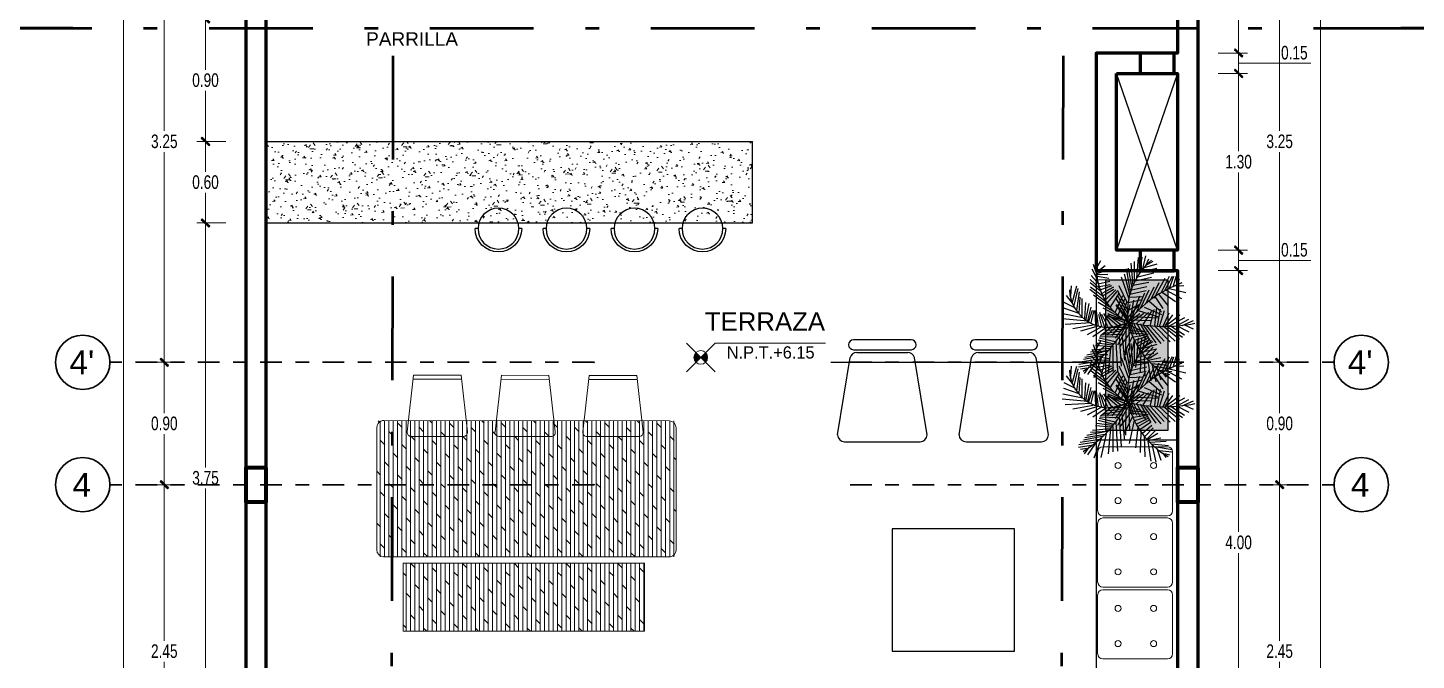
# Model space of a CAD drawing. Header units: millimetres. Extents: x 10610 to 10705, y -16613.7 to -16584.2.
# Drawn here: x 10633.73 to 10643.94, y -16602.76 to -16598.11 of the extents above; entities that cross this region are included whole.
import ezdxf
from ezdxf.enums import TextEntityAlignment as Align

# ---------------------------------------------------------------- set-up
doc = ezdxf.new("R2010")
doc.units = ezdxf.units.MM
for name, pattern in [('DASHDOTX2', [50.8, 25.4, -12.7, 0, -12.7]), ('HIDDEN', [0.375, 0.25, -0.125]), ('Punto & Rayas', [0.335139, 0.15875, -0.088194, 0, -0.088194])]:
    doc.linetypes.add(name, pattern=pattern)
doc.layers.add('0.2', color=2, linetype='Continuous')
doc.layers.add('Nuevo_Estructura - Forjados', color=7, linetype='Continuous')
for name, color, linetype, lineweight in [('0.6', 252, 'Continuous', 50), ('01_GRIS 250', 250, 'Continuous', 9), ('COLUMNAS', 6, 'Continuous', 20), ('MOBI. 01', 54, 'Continuous', 20), ('Muro Alto', 1, 'Continuous', 80), ('p2', 53, 'Continuous', 20), ('PISO BAJO', 252, 'Continuous', 5)]:
    doc.layers.add(name, color=color, linetype=linetype, lineweight=lineweight)
doc.layers.add('Nuevo_Estructura - Forjados_Pluma_Nº__209', color=7, linetype='Continuous', lineweight=30, true_color=0x3e4f7b)
doc.layers.add('Nuevo_Estructura - Forjados_Pluma_Nº__219', color=7, linetype='Continuous', lineweight=13, true_color=0x404b6a)
doc.styles.add('Estilo_Generado_1', font='arial.ttf')
doc.styles.add('mahico', font='GOTHIC.TTF', dxfattribs={"width": 0.75})
doc.styles.add('style1', font='arial.ttf')
doc.styles.add('stylus', font='stylu.ttf')
doc.styles.add('TEXTO PRINCIPAL', font='swissek.ttf', dxfattribs={"height": 0.15})
doc.dimstyles.new('Copia de 50 P', dxfattribs={"dimtxt": 0.1, "dimasz": 0.01, "dimexe": 0.065, "dimexo": 0.0625, "dimgap": 0.025, "dimtad": 1, "dimtih": 1, "dimtoh": 1, "dimzin": 0, "dimdsep": 46, "dimtxsty": 'mahico', "dimblk": 'pa cotas', "dimcen": 0.09, "dimdle": 0.3, "dimclrd": 256, "dimclre": 256, "dimclrt": 256, "dimadec": 0, "dimazin": 0, "dimtfac": 1, "dimtofl": 0, "dimtmove": 0, "dimatfit": 3, "dimfxl": 0.15, "dimfxlon": 1, "dimtolj": 1, "dimtzin": 0, "dimlwd": 5, "dimlwe": 5, "dimarcsym": 0})

# ---------------------------------------------------------------- blocks, each defined once
blk = doc.blocks.new('BANQUETA DE BAR')
for p, q in [((3014.848, 163.71), (3014.848, 163.685)), ((3014.848, 163.335), (3014.848, 163.31))]:
    blk.add_line(p, q)
blk.add_circle((3014.848, 163.51), 0.175)
blk.add_arc((3014.848, 163.51), 0.2, 90, 270)
blk = doc.blocks.new('geregg')
for p, q in [((10539.541, -16461.729), (10539.117, -16461.729)), ((10539.117, -16461.801), (10539.541, -16461.801)), ((10539.141, -16461.822), (10539.516, -16461.822)), ((10539, -16462.427), (10539.092, -16461.858)), ((10539.658, -16462.427), (10539.566, -16461.858)), ((10539.052, -16462.479), (10539.606, -16462.479))]:
    blk.add_line(p, q)
for centre, radius, start, end in [((10539.117, -16461.765), 0.0362, 90, 270), ((10539.141, -16461.874), 0.0517, 90, 162.3507), ((10539.516, -16461.874), 0.0517, 17.6493, 90), ((10539.541, -16461.765), 0.0362, 270, 90), ((10539.052, -16462.427), 0.0517, 180, 270), ((10539.606, -16462.427), 0.0517, 270, 0)]:
    blk.add_arc(centre, radius, start, end)
blk = doc.blocks.new('A$C25241A85')
at = {"layer": 'p2', "lineweight": 9}
h = blk.add_hatch(color=256, dxfattribs=at)
h.paths.add_polyline_path([(0.071, 0.141, 0.198912), (0.056, 0.106, 0.198912), (0.071, 0.071), (0.106, 0.106)])
h.paths.add_polyline_path([(0.106, 0.106), (0.141, 0.071, 0.198912), (0.156, 0.106, 0.198912), (0.141, 0.141)])
at = {"layer": 'p2'}
blk.add_line((0.212, 0), (0, 0.212), dxfattribs=at)
blk.add_lwpolyline([(1.024, 0.212), (0.212, 0.212), (0, 0)], dxfattribs=at)
blk.add_circle((0.106, 0.106), 0.05, dxfattribs=at)
blk = doc.blocks.new('A$C3BDE78F2')
at = {"color": 64, "lineweight": 25}
for p, q in [((1.287, 2.272), (1.257, 2.837)), ((1.327, 2.342), (1.375, 2.903)), ((1.397, 2.453), (1.488, 2.89)), ((1.493, 2.534), (1.61, 2.87)), ((1.61, 2.612), (1.733, 2.862)), ((1.72, 2.678), (1.89, 2.809)), ((0.301, 2.367), (0.275, 2.506)), ((0.366, 2.272), (0.318, 2.547)), ((0.436, 2.158), (0.375, 2.543)), ((0.497, 2.092), (0.432, 2.514)), ((0.558, 2.031), (0.484, 2.44)), ((1.218, 2.117), (1.108, 2.502)), ((1.248, 2.187), (1.161, 2.674)), ((1.427, 2.465), (1.824, 2.465)), ((1.501, 2.534), (1.855, 2.51)), ((1.562, 2.588), (1.968, 2.526)), ((1.672, 2.645), (2.043, 2.555)), ((1.75, 2.682), (2.099, 2.588)), ((1.877, 2.719), (2.099, 2.698)), ((0.515, 2.051), (0.083, 2.211)), ((0.414, 2.178), (0.161, 2.354)), ((0.336, 2.317), (0.183, 2.424)), ((0.606, 1.97), (0.532, 2.408)), ((0.667, 1.925), (0.58, 2.363)), ((0.654, 2.285), (0.681, 1.908)), ((0.729, 1.863), (0.694, 2.24)), ((0.764, 1.835), (0.794, 2.178)), ((0.803, 1.81), (0.842, 2.15)), ((1.191, 1.937), (0.982, 2.232)), ((1.213, 2.027), (1.03, 2.358)), ((1.209, 2.113), (1.549, 2.154)), ((1.235, 2.17), (1.562, 2.182)), ((1.292, 2.272), (1.558, 2.203)), ((1.305, 2.326), (1.567, 2.244)), ((1.335, 2.387), (1.711, 2.313)), ((1.34, 2.342), (1.632, 2.268)), ((1.388, 2.412), (1.733, 2.391)), ((1.641, 1.88), (1.898, 2.218)), ((1.741, 1.942), (2.017, 2.301)), ((1.863, 2.001), (2.071, 2.284)), ((1.982, 2.066), (2.163, 2.293)), ((2.042, 2.083), (2.242, 2.29)), ((2.136, 2.106), (2.33, 2.268)), ((2.222, 2.123), (2.464, 2.25)), ((2.229, 2.139), (2.238, 1.871)), ((2.312, 2.138), (2.271, 1.886)), ((2.334, 2.138), (2.566, 2.218)), ((2.349, 2.142), (2.359, 1.907)), ((2.373, 2.146), (2.45, 1.912)), ((2.416, 2.133), (2.545, 1.962)), ((2.491, 2.154), (2.652, 2.06)), ((0.619, 1.945), (0.104, 2.056)), ((0.737, 1.851), (0.183, 1.9)), ((0.82, 1.777), (0.908, 2.121)), ((0.877, 1.745), (0.956, 2.097)), ((0.973, 1.687), (0.986, 2.08)), ((1.218, 1.798), (1.004, 2.068)), ((1.034, 1.638), (1.021, 2.023)), ((1.222, 1.704), (1.021, 1.929)), ((1.113, 1.577), (1.052, 2.015)), ((1.143, 1.548), (1.126, 1.974)), ((1.283, 1.487), (1.165, 1.896)), ((1.261, 1.495), (1.183, 1.843)), ((1.187, 1.97), (1.519, 2.084)), ((1.187, 1.528), (1.191, 1.9)), ((1.209, 1.904), (1.475, 2.035)), ((1.209, 1.822), (1.497, 1.994)), ((1.213, 2.035), (1.475, 2.105)), ((1.235, 1.704), (1.458, 1.966)), ((1.248, 1.618), (1.458, 1.9)), ((1.287, 1.532), (1.44, 1.896)), ((1.324, 1.495), (1.442, 1.924)), ((1.361, 1.575), (1.491, 1.903)), ((1.417, 1.646), (1.612, 2.005)), ((1.522, 1.763), (1.738, 2.118)), ((1.627, 1.857), (1.945, 1.652)), ((1.722, 1.917), (1.974, 1.701)), ((1.796, 1.958), (2.01, 1.734)), ((1.88, 2.022), (2.03, 1.772)), ((1.937, 2.032), (2.08, 1.776)), ((2.011, 2.073), (2.106, 1.817)), ((2.084, 2.099), (2.13, 1.854)), ((2.148, 2.115), (2.2, 1.863)), ((0.781, 1.794), (0.227, 1.794)), ((0.873, 1.728), (0.24, 1.695)), ((0.991, 1.655), (0.34, 1.614)), ((1.047, 1.601), (0.471, 1.544)), ((1.005, 1.362), (0.601, 1.562)), ((1.087, 1.409), (0.772, 1.641)), ((1.237, 1.445), (0.805, 1.695)), ((1.274, 1.511), (0.956, 1.745)), ((1.239, 1.626), (1.012, 1.818)), ((1.322, 1.462), (1.676, 1.724)), ((1.379, 1.466), (1.693, 1.716)), ((1.387, 1.606), (1.762, 1.486)), ((1.405, 1.47), (1.824, 1.724)), ((1.456, 1.677), (1.817, 1.534)), ((1.488, 1.47), (1.89, 1.691)), ((1.531, 1.741), (1.889, 1.58)), ((1.584, 1.479), (1.995, 1.695)), ((1.72, 1.474), (2.099, 1.655)), ((1.829, 1.446), (2.287, 1.61)), ((1.912, 1.425), (2.353, 1.544)), ((0.768, 1.253), (0.309, 1.302)), ((0.917, 1.33), (0.41, 1.439)), ((1.204, 1.511), (0.593, 1.519)), ((1.292, 1.454), (0.694, 1.434)), ((0.778, 1.246), (0.924, 0.997)), ((0.837, 1.27), (0.965, 1.022)), ((0.91, 1.313), (1.002, 1.04)), ((1.287, 1.282), (0.921, 1.077)), ((0.985, 1.347), (1.032, 1.047)), ((1.296, 1.348), (0.991, 1.196)), ((1.296, 1.393), (1.03, 1.282)), ((1.3, 1.434), (1.043, 1.343)), ((1.07, 1.374), (1.044, 1.024)), ((1.25, 1.446), (1.09, 1.108)), ((1.129, 1.427), (1.092, 1.063)), ((1.274, 1.282), (1.519, 1.016)), ((1.305, 1.38), (1.501, 1.118)), ((1.309, 1.454), (1.497, 1.208)), ((1.337, 1.495), (1.693, 1.415)), ((1.357, 1.417), (1.34, 0.975)), ((1.37, 1.413), (1.789, 1.339)), ((1.397, 1.466), (1.667, 1.237)), ((1.431, 1.356), (1.397, 0.82)), ((1.423, 1.372), (1.881, 1.208)), ((1.558, 1.241), (1.423, 0.795)), ((1.519, 1.282), (1.947, 1.094)), ((1.558, 1.474), (1.702, 1.204)), ((1.737, 1.462), (1.803, 1.147)), ((1.855, 1.429), (1.868, 1.127)), ((1.916, 1.421), (1.995, 1.065)), ((1.981, 1.409), (2.475, 1.499)), ((2.016, 1.384), (2.086, 1.053)), ((2.051, 1.376), (2.488, 1.454)), ((2.104, 1.352), (2.597, 1.397)), ((2.112, 1.348), (2.182, 1.012)), ((2.195, 1.319), (2.632, 1.319)), ((2.208, 1.303), (2.291, 0.947)), ((2.27, 1.274), (2.724, 1.233)), ((2.3, 1.253), (2.383, 0.897)), ((0.39, 0.941), (0, 0.859)), ((0.458, 1.028), (0.022, 0.964)), ((0.558, 1.111), (0.119, 1.096)), ((0.654, 1.185), (0.208, 1.198)), ((0.398, 0.95), (0.366, 0.579)), ((0.436, 0.992), (0.456, 0.632)), ((0.472, 1.022), (0.529, 0.748)), ((0.502, 1.03), (0.635, 0.811)), ((0.503, 1.054), (0.7, 0.857)), ((0.56, 1.095), (0.754, 0.913)), ((0.627, 1.153), (0.812, 0.941)), ((0.712, 1.209), (0.875, 0.97)), ((1.235, 1.065), (0.838, 0.746)), ((1.231, 1.122), (0.855, 0.852)), ((1.266, 1.2), (0.864, 0.963)), ((1.218, 0.975), (0.886, 0.672)), ((1.218, 0.983), (1.584, 0.889)), ((1.257, 1.135), (1.549, 0.942)), ((1.632, 1.114), (1.475, 0.734)), ((1.772, 1.008), (1.532, 0.734)), ((1.61, 1.188), (2.012, 1)), ((1.733, 1.061), (2.082, 0.889)), ((1.811, 0.959), (2.174, 0.783)), ((2.37, 1.213), (2.732, 1.155)), ((2.405, 1.188), (2.484, 0.832)), ((2.475, 1.143), (2.759, 1.077)), ((2.501, 1.102), (2.58, 0.824)), ((2.545, 1.073), (2.689, 1.008)), ((2.553, 1.069), (2.641, 0.914)), ((0.307, 0.832), (0.041, 0.744)), ((0.196, 0.702), (0.103, 0.636)), ((0.187, 0.668), (0.157, 0.557)), ((0.257, 0.776), (0.225, 0.508)), ((0.344, 0.886), (0.279, 0.498)), ((1.218, 0.877), (0.877, 0.545)), ((1.222, 0.791), (0.886, 0.435)), ((1.226, 0.697), (0.934, 0.341)), ((1.209, 0.775), (1.558, 0.664)), ((1.218, 0.697), (1.51, 0.562)), ((1.222, 0.82), (1.593, 0.75)), ((1.222, 0.648), (1.462, 0.48)), ((1.235, 0.877), (1.624, 0.836)), ((1.239, 0.623), (1.462, 0.333)), ((1.864, 0.877), (1.602, 0.705)), ((1.916, 0.799), (1.672, 0.595)), ((1.96, 0.717), (1.759, 0.423)), ((2.003, 0.631), (1.82, 0.292)), ((1.833, 0.889), (2.27, 0.648)), ((1.947, 0.742), (2.309, 0.558)), ((1.999, 0.656), (2.313, 0.492)), ((1.204, 0.603), (0.977, 0.271)), ((1.222, 0.537), (1.03, 0.226)), ((1.231, 0.406), (1.091, 0.132)), ((1.218, 0.574), (1.405, 0.218)), ((1.226, 0.402), (1.37, 0.132)), ((2.043, 0.566), (1.955, 0.198)), ((2.051, 0.558), (2.309, 0.46)), ((2.082, 0.476), (2.318, 0.406)), ((2.104, 0.419), (2.108, 0.243)), ((2.126, 0.39), (2.257, 0.341)), ((1.244, 0.23), (1.161, 0.038)), ((1.235, 0.279), (1.34, 0.03))]:
    blk.add_line(p, q, dxfattribs=at)
blk.add_circle((1.309, 1.464), 0.0787, dxfattribs=at)
for centre, radius, start, end in [((2.045, 1.894), 0.853, 92.1665, 210.2856), ((2.469, 3.808), 2.615, 211.3169, 243.6729), ((2.454, 0.854), 1.298, 82.9277, 151.9425), ((1.706, -0.314), 1.822, 102.5794, 150.2919), ((4.552, 0.67), 3.339, 166.2356, 191.5745), ((1.519, -0.022), 1.501, 40.2097, 98.065), ((-0.294, -0.602), 2.615, 19.8421, 52.1981)]:
    blk.add_arc(centre, radius, start, end, dxfattribs=at)
blk = doc.blocks.new('*X335')
at = {"color": 0}
for p, q in [((-18.3766, 8.7232), (-18.3299, 8.77)), ((-18.3713, 8.7321), (-18.3299, 8.7735)), ((-18.366, 8.7409), (-18.3299, 8.777)), ((-18.3607, 8.7498), (-18.3299, 8.7806)), ((-18.3554, 8.7586), (-18.3299, 8.7841)), ((-18.3501, 8.7674), (-18.3299, 8.7877)), ((-18.3448, 8.7763), (-18.3299, 8.7912)), ((-18.3395, 8.7851), (-18.3299, 8.7947)), ((-18.3342, 8.794), (-18.3299, 8.7983)), ((-18.3892, 8.7), (-18.3299, 8.7594)), ((-18.3879, 8.6978), (-18.3299, 8.7558)), ((-18.3872, 8.7056), (-18.3299, 8.7629)), ((-18.3866, 8.6956), (-18.3299, 8.7523)), ((-18.3853, 8.6934), (-18.3299, 8.7488)), ((-18.3839, 8.6912), (-18.3299, 8.7452)), ((-18.3826, 8.689), (-18.3299, 8.7417)), ((-18.3819, 8.7144), (-18.3299, 8.7664)), ((-18.3813, 8.6868), (-18.3299, 8.7382)), ((-18.3799, 8.6846), (-18.3299, 8.7346)), ((-18.3786, 8.6824), (-18.3299, 8.7311)), ((-18.3773, 8.6801), (-18.3299, 8.7276)), ((-18.376, 8.6779), (-18.3299, 8.724)), ((-18.3746, 8.6757), (-18.3299, 8.7205)), ((-18.3733, 8.6735), (-18.3299, 8.7169)), ((-18.372, 8.6713), (-18.3299, 8.7134)), ((-18.3707, 8.6691), (-18.3299, 8.7099)), ((-18.3693, 8.6669), (-18.3299, 8.7063)), ((-18.368, 8.6647), (-18.3299, 8.7028)), ((-18.3667, 8.6625), (-18.3299, 8.6993)), ((-18.3654, 8.6603), (-18.3299, 8.6957)), ((-18.364, 8.658), (-18.3299, 8.6922)), ((-18.3627, 8.6558), (-18.3299, 8.6887)), ((-18.3614, 8.6536), (-18.3299, 8.6851)), ((-18.3601, 8.6514), (-18.3299, 8.6816)), ((-18.3587, 8.6492), (-18.3299, 8.6781)), ((-18.3574, 8.647), (-18.3299, 8.6745)), ((-18.3561, 8.6448), (-18.3299, 8.671)), ((-18.3548, 8.6426), (-18.3299, 8.6674)), ((-18.3534, 8.6404), (-18.3299, 8.6639)), ((-18.3521, 8.6382), (-18.3299, 8.6604)), ((-18.3508, 8.6359), (-18.3299, 8.6568)), ((-18.3495, 8.6337), (-18.3299, 8.6533)), ((-18.3481, 8.6315), (-18.3299, 8.6498)), ((-18.3468, 8.6293), (-18.3299, 8.6462)), ((-18.3455, 8.6271), (-18.3299, 8.6427)), ((-18.3442, 8.6249), (-18.3299, 8.6392)), ((-18.3428, 8.6227), (-18.3299, 8.6356)), ((-18.3415, 8.6205), (-18.3299, 8.6321)), ((-18.3402, 8.6183), (-18.3299, 8.6286)), ((-18.3388, 8.6161), (-18.3299, 8.625)), ((-18.3375, 8.6139), (-18.3299, 8.6215)), ((-18.3362, 8.6116), (-18.3299, 8.6179)), ((-18.3349, 8.6094), (-18.3299, 8.6144)), ((-18.3335, 8.6072), (-18.3299, 8.6109)), ((-18.3322, 8.605), (-18.3299, 8.6073)), ((-18.3309, 8.6028), (-18.3299, 8.6038))]:
    blk.add_line(p, q, dxfattribs=at)
blk = doc.blocks.new('INDC')
at = {"layer": '0.6', "linetype": 'DASHDOTX2', "ltscale": 0.005}
blk.add_line((-0.0202, -0.0891), (-0.0202, 0.0893), dxfattribs=at)
at = {"layer": '0.6'}
blk.add_lwpolyline([(0, 0.0909), (0, -0.0909), (0.0545, 0)], close=True, dxfattribs=at)
at = {"xscale": -0.9085966123466278, "yscale": 0.9085966123466278, "zscale": 0.9085966123460401}
blk.add_blockref('*X335', (-16.6545, -7.9058), dxfattribs=at)
blk = doc.blocks.new('hjygfvdc')
at = {"layer": '0.6', "linetype": 'DASHDOTX2', "ltscale": 0.03}
for p, q in [((3030.343, 68.844), (3030.397, 92.839)), ((3035.269, 68.844), (3035.323, 92.839)), ((3027.388, 79.553), (3038.198, 79.553))]:
    blk.add_line(p, q, dxfattribs=at)
at = {"layer": '0.2'}
for p, xscale, yscale, zscale, rotation in [((3027.7, 79.624), 3.485268437144938, 3.485268437144938, 3.485268437144938, 90), ((3037.887, 79.624), -3.485268437144932, 3.485268437144932, 3.485268437144932, 270)]:
    blk.add_blockref('INDC', p, dxfattribs=dict(at, xscale=xscale, yscale=yscale, zscale=zscale, rotation=rotation))
blk = doc.blocks.new('REFREFREC')
at = {"layer": 'COLUMNAS', "color": 1, "lineweight": 80, "ltscale": 0.2}
for points in [[(10642.341, -16641.854), (10642.191, -16641.854), (10642.191, -16642.104), (10642.341, -16642.104)], [(10649.191, -16641.854), (10649.041, -16641.854), (10649.041, -16642.104), (10649.191, -16642.104)]]:
    blk.add_lwpolyline(points, close=True, dxfattribs=at)
at = {"layer": 'Muro Alto', "color": 6, "linetype": 'HIDDEN', "lineweight": 60}
for points in [[(10649.016, -16638.954), (10649.016, -16638.804), (10648.766, -16638.804), (10648.766, -16638.954)], [(10649.016, -16640.404), (10649.016, -16640.254), (10648.766, -16640.254), (10648.766, -16640.404)]]:
    blk.add_lwpolyline(points, close=True, dxfattribs=at)
blk = doc.blocks.new('pa cotas')
h = blk.add_hatch(color=256)
h.paths.add_polyline_path([(2.4, 3.1), (-3.1, -2.4), (-2.4, -3.1)])
h.paths.add_polyline_path([(3.1, 2.4), (2.4, 3.1), (-2.4, -3.1)])
blk.add_line((-2.4, -3.1), (2.4, 3.1))
blk.add_lwpolyline([(3.1, 2.4), (2.4, 3.1), (-3.1, -2.4), (-2.4, -3.1)], close=True)
blk = doc.blocks.new('*D659')
at = {"lineweight": 5, "transparency": 16777216}
for p, q in [((10599.703, -16552.193), (10599.488, -16552.193)), ((10599.553, -16552.203), (10599.553, -16562.116)), ((10599.553, -16572.183), (10599.553, -16562.271)), ((10599.553, -16572.193), (10599.488, -16572.193))]:
    blk.add_line(p, q, dxfattribs=at)
at = {"layer": 'Defpoints', "color": 0, "transparency": 16777216}
for p in [(10600.453, -16552.193), (10599.553, -16572.193), (10599.553, -16572.193)]:
    blk.add_point(p, dxfattribs=at)
at = {"lineweight": 5, "transparency": 16777216, "xscale": 0.01, "yscale": 0.01, "zscale": 0.01}
for p, rotation in [((10599.553, -16552.193), 90), ((10599.553, -16572.193), 270)]:
    blk.add_blockref('pa cotas', p, dxfattribs=dict(at, rotation=rotation))
at = {"transparency": 16777216, "insert": (10599.553, -16562.193), "char_height": 0.1, "attachment_point": 5, "style": 'mahico'}
blk.add_mtext('\\A1;20.00', dxfattribs=at)
blk = doc.blocks.new('Marcador de red estándar_2')
at = {"layer": 'Nuevo_Estructura - Forjados_Pluma_Nº__209', "color": 167, "linetype": 'Punto & Rayas', "lineweight": 30, "true_color": 0x3e4f7b}
for p, q in [((-0.942, 0), (-4.5, 0)), ((0.942, 0), (4.5, 0))]:
    blk.add_line(p, q, dxfattribs=at)
at = {"layer": 'Nuevo_Estructura - Forjados_Pluma_Nº__209', "color": 167, "linetype": 'Continuous', "lineweight": 30, "true_color": 0x3e4f7b}
for centre in [(-4.7, 0), (4.7, 0)]:
    blk.add_circle(centre, 0.2, dxfattribs=at)
at = {"layer": 'Nuevo_Estructura - Forjados_Pluma_Nº__209', "color": 167, "linetype": 'Punto & Rayas', "lineweight": 30, "true_color": 0x3e4f7b}
blk.add_point((0.942, 0), dxfattribs=at)
blk.add_point((0.942, 0), dxfattribs=at)
at = {"layer": 'Nuevo_Estructura - Forjados_Pluma_Nº__219', "color": 167, "lineweight": 13, "true_color": 0x404b6a, "style": 'Estilo_Generado_1'}
for tag, p in [('AC_MarkerText_1_0', (-4.7, -0.168)), ('AC_MarkerText_1_1', (4.7, -0.168))]:
    blk.add_attdef(tag, text='', height=0.175, rotation=180, dxfattribs=at).set_placement(p, align=Align.TOP_CENTER)
blk = doc.blocks.new('*D660')
at = {"lineweight": 5, "transparency": 16777216}
for p, q in [((10600.003, -16562.468), (10599.788, -16562.468)), ((10599.853, -16562.478), (10599.853, -16564.016)), ((10599.853, -16565.708), (10599.853, -16564.171)), ((10600.003, -16565.718), (10599.788, -16565.718))]:
    blk.add_line(p, q, dxfattribs=at)
at = {"layer": 'Defpoints', "color": 0, "transparency": 16777216}
for p in [(10600.453, -16562.468), (10599.853, -16565.718), (10600.453, -16565.718)]:
    blk.add_point(p, dxfattribs=at)
at = {"lineweight": 5, "transparency": 16777216, "xscale": 0.01, "yscale": 0.01, "zscale": 0.01}
for p, rotation in [((10599.853, -16562.468), 90), ((10599.853, -16565.718), 270)]:
    blk.add_blockref('pa cotas', p, dxfattribs=dict(at, rotation=rotation))
at = {"transparency": 16777216, "insert": (10599.853, -16564.093), "char_height": 0.1, "attachment_point": 5, "style": 'mahico'}
blk.add_mtext('\\A1;3.25', dxfattribs=at)
blk = doc.blocks.new('*D661')
at = {"lineweight": 5, "transparency": 16777216}
for p, q in [((10600.003, -16565.718), (10599.788, -16565.718)), ((10599.853, -16565.728), (10599.853, -16566.091)), ((10599.853, -16566.608), (10599.853, -16566.246)), ((10600.003, -16566.618), (10599.788, -16566.618))]:
    blk.add_line(p, q, dxfattribs=at)
at = {"layer": 'Defpoints', "color": 0, "transparency": 16777216}
for p in [(10600.453, -16565.718), (10599.853, -16566.618), (10600.453, -16566.618)]:
    blk.add_point(p, dxfattribs=at)
at = {"lineweight": 5, "transparency": 16777216, "xscale": 0.01, "yscale": 0.01, "zscale": 0.01}
for p, rotation in [((10599.853, -16565.718), 90), ((10599.853, -16566.618), 270)]:
    blk.add_blockref('pa cotas', p, dxfattribs=dict(at, rotation=rotation))
at = {"transparency": 16777216, "insert": (10599.853, -16566.168), "char_height": 0.1, "attachment_point": 5, "style": 'mahico'}
blk.add_mtext('\\A1;0.90', dxfattribs=at)
blk = doc.blocks.new('*D662')
at = {"lineweight": 5, "transparency": 16777216}
for p, q in [((10600.003, -16566.618), (10599.788, -16566.618)), ((10599.853, -16566.628), (10599.853, -16567.766)), ((10599.853, -16569.058), (10599.853, -16567.921)), ((10600.003, -16569.068), (10599.788, -16569.068))]:
    blk.add_line(p, q, dxfattribs=at)
at = {"layer": 'Defpoints', "color": 0, "transparency": 16777216}
for p in [(10600.453, -16566.618), (10599.853, -16569.068), (10600.453, -16569.068)]:
    blk.add_point(p, dxfattribs=at)
at = {"lineweight": 5, "transparency": 16777216, "xscale": 0.01, "yscale": 0.01, "zscale": 0.01}
for p, rotation in [((10599.853, -16566.618), 90), ((10599.853, -16569.068), 270)]:
    blk.add_blockref('pa cotas', p, dxfattribs=dict(at, rotation=rotation))
at = {"transparency": 16777216, "insert": (10599.853, -16567.843), "char_height": 0.1, "attachment_point": 5, "style": 'mahico'}
blk.add_mtext('\\A1;2.45', dxfattribs=at)
blk = doc.blocks.new('*D665')
at = {"lineweight": 5, "transparency": 16777216}
for p, q in [((10608.203, -16552.193), (10608.418, -16552.193)), ((10608.353, -16552.203), (10608.353, -16562.116)), ((10608.353, -16572.183), (10608.353, -16562.271)), ((10608.353, -16572.193), (10608.418, -16572.193))]:
    blk.add_line(p, q, dxfattribs=at)
at = {"layer": 'Defpoints', "color": 0, "transparency": 16777216}
for p in [(10607.453, -16552.193), (10608.353, -16572.193), (10608.353, -16572.193)]:
    blk.add_point(p, dxfattribs=at)
at = {"lineweight": 5, "transparency": 16777216, "xscale": 0.01, "yscale": 0.01, "zscale": 0.01}
for p, rotation in [((10608.353, -16552.193), 90), ((10608.353, -16572.193), 270)]:
    blk.add_blockref('pa cotas', p, dxfattribs=dict(at, rotation=rotation))
at = {"transparency": 16777216, "insert": (10608.353, -16562.193), "char_height": 0.1, "attachment_point": 5, "style": 'mahico'}
blk.add_mtext('\\A1;20.00', dxfattribs=at)
blk = doc.blocks.new('*D671')
at = {"lineweight": 5, "transparency": 16777216}
for p, q in [((10607.903, -16562.468), (10608.118, -16562.468)), ((10608.053, -16562.478), (10608.053, -16564.016)), ((10608.053, -16565.708), (10608.053, -16564.171)), ((10607.903, -16565.718), (10608.118, -16565.718))]:
    blk.add_line(p, q, dxfattribs=at)
at = {"layer": 'Defpoints', "color": 0, "transparency": 16777216}
for p in [(10607.453, -16562.468), (10607.453, -16565.718), (10608.053, -16565.718)]:
    blk.add_point(p, dxfattribs=at)
at = {"lineweight": 5, "transparency": 16777216, "xscale": 0.01, "yscale": 0.01, "zscale": 0.01}
for p, rotation in [((10608.053, -16562.468), 90), ((10608.053, -16565.718), 270)]:
    blk.add_blockref('pa cotas', p, dxfattribs=dict(at, rotation=rotation))
at = {"transparency": 16777216, "insert": (10608.053, -16564.093), "char_height": 0.1, "attachment_point": 5, "style": 'mahico'}
blk.add_mtext('\\A1;3.25', dxfattribs=at)
blk = doc.blocks.new('*D672')
at = {"lineweight": 5, "transparency": 16777216}
for p, q in [((10607.903, -16565.718), (10608.118, -16565.718)), ((10608.053, -16565.728), (10608.053, -16566.091)), ((10608.053, -16566.608), (10608.053, -16566.246)), ((10607.903, -16566.618), (10608.118, -16566.618))]:
    blk.add_line(p, q, dxfattribs=at)
at = {"layer": 'Defpoints', "color": 0, "transparency": 16777216}
for p in [(10607.453, -16565.718), (10607.453, -16566.618), (10608.053, -16566.618)]:
    blk.add_point(p, dxfattribs=at)
at = {"lineweight": 5, "transparency": 16777216, "xscale": 0.01, "yscale": 0.01, "zscale": 0.01}
for p, rotation in [((10608.053, -16565.718), 90), ((10608.053, -16566.618), 270)]:
    blk.add_blockref('pa cotas', p, dxfattribs=dict(at, rotation=rotation))
at = {"transparency": 16777216, "insert": (10608.053, -16566.168), "char_height": 0.1, "attachment_point": 5, "style": 'mahico'}
blk.add_mtext('\\A1;0.90', dxfattribs=at)
blk = doc.blocks.new('*D673')
at = {"lineweight": 5, "transparency": 16777216}
for p, q in [((10607.903, -16566.618), (10608.118, -16566.618)), ((10608.053, -16566.628), (10608.053, -16567.766)), ((10608.053, -16569.058), (10608.053, -16567.921)), ((10607.903, -16569.068), (10608.118, -16569.068))]:
    blk.add_line(p, q, dxfattribs=at)
at = {"layer": 'Defpoints', "color": 0, "transparency": 16777216}
for p in [(10607.453, -16566.618), (10607.453, -16569.068), (10608.053, -16569.068)]:
    blk.add_point(p, dxfattribs=at)
at = {"lineweight": 5, "transparency": 16777216, "xscale": 0.01, "yscale": 0.01, "zscale": 0.01}
for p, rotation in [((10608.053, -16566.618), 90), ((10608.053, -16569.068), 270)]:
    blk.add_blockref('pa cotas', p, dxfattribs=dict(at, rotation=rotation))
at = {"transparency": 16777216, "insert": (10608.053, -16567.843), "char_height": 0.1, "attachment_point": 5, "style": 'mahico'}
blk.add_mtext('\\A1;2.45', dxfattribs=at)
blk = doc.blocks.new('*D801')
at = {"lineweight": 5, "transparency": 16777216}
for p, q in [((10642.479, -16597.443), (10642.694, -16597.443)), ((10642.629, -16597.453), (10642.629, -16597.791)), ((10642.629, -16598.283), (10642.629, -16597.946)), ((10642.479, -16598.293), (10642.694, -16598.293))]:
    blk.add_line(p, q, dxfattribs=at)
at = {"layer": 'Defpoints', "color": 0, "transparency": 16777216}
for p in [(10639.231, -16597.443), (10642.181, -16598.293), (10642.629, -16598.293)]:
    blk.add_point(p, dxfattribs=at)
at = {"lineweight": 5, "transparency": 16777216, "xscale": 0.01, "yscale": 0.01, "zscale": 0.01}
for p, rotation in [((10642.629, -16597.443), 90), ((10642.629, -16598.293), 270)]:
    blk.add_blockref('pa cotas', p, dxfattribs=dict(at, rotation=rotation))
at = {"transparency": 16777216, "insert": (10642.629, -16597.868), "char_height": 0.1, "attachment_point": 5, "style": 'mahico'}
blk.add_mtext('\\A1;0.85', dxfattribs=at)
blk = doc.blocks.new('*D802')
at = {"lineweight": 5, "transparency": 16777216}
for p, q in [((10642.479, -16598.293), (10642.694, -16598.293)), ((10642.629, -16598.303), (10642.629, -16598.433)), ((10642.629, -16598.368), (10642.916, -16598.368)), ((10642.916, -16598.368), (10643.161, -16598.368)), ((10642.479, -16598.443), (10642.694, -16598.443))]:
    blk.add_line(p, q, dxfattribs=at)
at = {"layer": 'Defpoints', "color": 0, "transparency": 16777216}
for p in [(10642.181, -16598.293), (10642.181, -16598.443), (10642.629, -16598.443)]:
    blk.add_point(p, dxfattribs=at)
at = {"lineweight": 5, "transparency": 16777216, "xscale": 0.01, "yscale": 0.01, "zscale": 0.01}
for p, rotation in [((10642.629, -16598.293), 90), ((10642.629, -16598.443), 270)]:
    blk.add_blockref('pa cotas', p, dxfattribs=dict(at, rotation=rotation))
at = {"transparency": 16777216, "insert": (10643.039, -16598.291), "char_height": 0.1, "attachment_point": 5, "style": 'mahico'}
blk.add_mtext('\\A1;0.15', dxfattribs=at)
blk = doc.blocks.new('*D803')
at = {"lineweight": 5, "transparency": 16777216}
for p, q in [((10642.479, -16598.443), (10642.694, -16598.443)), ((10642.629, -16598.453), (10642.629, -16599.016)), ((10642.629, -16599.733), (10642.629, -16599.171)), ((10642.479, -16599.743), (10642.694, -16599.743))]:
    blk.add_line(p, q, dxfattribs=at)
at = {"layer": 'Defpoints', "color": 0, "transparency": 16777216}
for p in [(10642.181, -16598.443), (10642.181, -16599.743), (10642.629, -16599.743)]:
    blk.add_point(p, dxfattribs=at)
at = {"lineweight": 5, "transparency": 16777216, "xscale": 0.01, "yscale": 0.01, "zscale": 0.01}
for p, rotation in [((10642.629, -16598.443), 90), ((10642.629, -16599.743), 270)]:
    blk.add_blockref('pa cotas', p, dxfattribs=dict(at, rotation=rotation))
at = {"transparency": 16777216, "insert": (10642.629, -16599.093), "char_height": 0.1, "attachment_point": 5, "style": 'mahico'}
blk.add_mtext('\\A1;1.30', dxfattribs=at)
blk = doc.blocks.new('*D804')
at = {"lineweight": 5, "transparency": 16777216}
for p, q in [((10642.479, -16599.743), (10642.694, -16599.743)), ((10642.629, -16599.753), (10642.629, -16599.883)), ((10642.629, -16599.818), (10642.916, -16599.818)), ((10642.916, -16599.818), (10643.161, -16599.818)), ((10642.479, -16599.893), (10642.694, -16599.893))]:
    blk.add_line(p, q, dxfattribs=at)
at = {"layer": 'Defpoints', "color": 0, "transparency": 16777216}
for p in [(10642.181, -16599.743), (10642.181, -16599.893), (10642.629, -16599.893)]:
    blk.add_point(p, dxfattribs=at)
at = {"lineweight": 5, "transparency": 16777216, "xscale": 0.01, "yscale": 0.01, "zscale": 0.01}
for p, rotation in [((10642.629, -16599.743), 90), ((10642.629, -16599.893), 270)]:
    blk.add_blockref('pa cotas', p, dxfattribs=dict(at, rotation=rotation))
at = {"transparency": 16777216, "insert": (10643.039, -16599.741), "char_height": 0.1, "attachment_point": 5, "style": 'mahico'}
blk.add_mtext('\\A1;0.15', dxfattribs=at)
blk = doc.blocks.new('*D805')
at = {"lineweight": 5, "transparency": 16777216}
for p, q in [((10642.479, -16599.893), (10642.694, -16599.893)), ((10642.629, -16599.903), (10642.629, -16601.816)), ((10642.629, -16603.883), (10642.629, -16601.971)), ((10642.479, -16603.893), (10642.694, -16603.893))]:
    blk.add_line(p, q, dxfattribs=at)
at = {"layer": 'Defpoints', "color": 0, "transparency": 16777216}
for p in [(10642.181, -16599.893), (10642.181, -16603.893), (10642.629, -16603.893)]:
    blk.add_point(p, dxfattribs=at)
at = {"lineweight": 5, "transparency": 16777216, "xscale": 0.01, "yscale": 0.01, "zscale": 0.01}
for p, rotation in [((10642.629, -16599.893), 90), ((10642.629, -16603.893), 270)]:
    blk.add_blockref('pa cotas', p, dxfattribs=dict(at, rotation=rotation))
at = {"transparency": 16777216, "insert": (10642.629, -16601.893), "char_height": 0.1, "attachment_point": 5, "style": 'mahico'}
blk.add_mtext('\\A1;4.00', dxfattribs=at)
blk = doc.blocks.new('*D820')
at = {"lineweight": 5, "transparency": 16777216}
for p, q in [((10635.184, -16598.043), (10634.969, -16598.043)), ((10635.034, -16598.053), (10635.034, -16598.416)), ((10635.034, -16598.933), (10635.034, -16598.571)), ((10635.184, -16598.943), (10634.969, -16598.943))]:
    blk.add_line(p, q, dxfattribs=at)
at = {"layer": 'Defpoints', "color": 0, "transparency": 16777216}
for p in [(10635.481, -16598.043), (10635.034, -16598.943), (10635.481, -16598.943)]:
    blk.add_point(p, dxfattribs=at)
at = {"lineweight": 5, "transparency": 16777216, "xscale": 0.01, "yscale": 0.01, "zscale": 0.01}
for p, rotation in [((10635.034, -16598.043), 90), ((10635.034, -16598.943), 270)]:
    blk.add_blockref('pa cotas', p, dxfattribs=dict(at, rotation=rotation))
at = {"transparency": 16777216, "insert": (10635.034, -16598.493), "char_height": 0.1, "attachment_point": 5, "style": 'mahico'}
blk.add_mtext('\\A1;0.90', dxfattribs=at)
blk = doc.blocks.new('*D821')
at = {"lineweight": 5, "transparency": 16777216}
for p, q in [((10635.184, -16598.943), (10634.969, -16598.943)), ((10635.034, -16598.953), (10635.034, -16599.166)), ((10635.034, -16599.533), (10635.034, -16599.321)), ((10635.184, -16599.543), (10634.969, -16599.543))]:
    blk.add_line(p, q, dxfattribs=at)
at = {"layer": 'Defpoints', "color": 0, "transparency": 16777216}
for p in [(10635.481, -16598.943), (10635.034, -16599.543), (10635.481, -16599.543)]:
    blk.add_point(p, dxfattribs=at)
at = {"lineweight": 5, "transparency": 16777216, "xscale": 0.01, "yscale": 0.01, "zscale": 0.01}
for p, rotation in [((10635.034, -16598.943), 90), ((10635.034, -16599.543), 270)]:
    blk.add_blockref('pa cotas', p, dxfattribs=dict(at, rotation=rotation))
at = {"transparency": 16777216, "insert": (10635.034, -16599.243), "char_height": 0.1, "attachment_point": 5, "style": 'mahico'}
blk.add_mtext('\\A1;0.60', dxfattribs=at)
blk = doc.blocks.new('*D822')
at = {"lineweight": 5, "transparency": 16777216}
for p, q in [((10635.184, -16599.543), (10634.969, -16599.543)), ((10635.034, -16599.553), (10635.034, -16601.341)), ((10635.034, -16603.283), (10635.034, -16601.496)), ((10635.184, -16603.293), (10634.969, -16603.293))]:
    blk.add_line(p, q, dxfattribs=at)
at = {"layer": 'Defpoints', "color": 0, "transparency": 16777216}
for p in [(10635.481, -16599.543), (10635.034, -16603.293), (10635.481, -16603.293)]:
    blk.add_point(p, dxfattribs=at)
at = {"lineweight": 5, "transparency": 16777216, "xscale": 0.01, "yscale": 0.01, "zscale": 0.01}
for p, rotation in [((10635.034, -16599.543), 90), ((10635.034, -16603.293), 270)]:
    blk.add_blockref('pa cotas', p, dxfattribs=dict(at, rotation=rotation))
at = {"transparency": 16777216, "insert": (10635.034, -16601.418), "char_height": 0.1, "attachment_point": 5, "style": 'mahico'}
blk.add_mtext('\\A1;3.75', dxfattribs=at)
blk = doc.blocks.new('fdvfvfdvdf')
blk.add_line((10604.753, -16565.718), (10606.779, -16565.718))
at = {"layer": 'Nuevo_Estructura - Forjados', "color": 8, "linetype": 'Continuous', "lineweight": 15}
ref = blk.add_blockref('Marcador de red estándar_2', (10603.953, -16565.718), dxfattribs=dict(at, rotation=180))
ref.add_attrib('AC_MarkerText_1', "4'", dxfattribs={"layer": 'Nuevo_Estructura - Forjados_Pluma_Nº__219', "color": 167, "lineweight": 13, "true_color": 0x404b6a, "height": 0.175, "style": 'Estilo_Generado_1'}).set_placement((10608.645, -16565.631), align=Align.TOP_CENTER)
ref.add_attrib('AC_MarkerText_1_1', "4'", dxfattribs={"layer": 'Nuevo_Estructura - Forjados_Pluma_Nº__219', "color": 167, "lineweight": 13, "true_color": 0x404b6a, "height": 0.175, "style": 'Estilo_Generado_1'}).set_placement((10599.247, -16565.631), align=Align.TOP_CENTER)
ref = blk.add_blockref('Marcador de red estándar_2', (10603.953, -16566.618), dxfattribs=dict(at, rotation=180))
ref.add_attrib('AC_MarkerText_1', '4', dxfattribs={"layer": 'Nuevo_Estructura - Forjados_Pluma_Nº__219', "color": 167, "lineweight": 13, "true_color": 0x404b6a, "height": 0.175, "style": 'Estilo_Generado_1'}).set_placement((10608.645, -16566.531), align=Align.TOP_CENTER)
ref.add_attrib('AC_MarkerText_1_1', '4', dxfattribs={"layer": 'Nuevo_Estructura - Forjados_Pluma_Nº__219', "color": 167, "lineweight": 13, "true_color": 0x404b6a, "height": 0.175, "style": 'Estilo_Generado_1'}).set_placement((10599.247, -16566.531), align=Align.TOP_CENTER)
for base, p1, p2, picture, middle in [((10599.553, -16572.193), (10600.453, -16552.193), (10599.553, -16572.193), '*D659', (10599.553, -16562.193)), ((10608.353, -16572.193), (10607.453, -16552.193), (10608.353, -16572.193), '*D665', (10608.353, -16562.193))]:
    dim = blk.add_linear_dim(base=base, p1=p1, p2=p2, angle=270, dimstyle='Copia de 50 P')
    dim.commit()
    dim.dimension.update_dxf_attribs({"geometry": picture, "text_midpoint": middle})
for base, p1, p2, picture, middle in [((10599.853, -16565.718), (10600.453, -16562.468), (10600.453, -16565.718), '*D660', (10599.853, -16564.093)), ((10608.053, -16565.718), (10607.453, -16562.468), (10607.453, -16565.718), '*D671', (10608.053, -16564.093)), ((10599.853, -16566.618), (10600.453, -16565.718), (10600.453, -16566.618), '*D661', (10599.853, -16566.168)), ((10608.053, -16566.618), (10607.453, -16565.718), (10607.453, -16566.618), '*D672', (10608.053, -16566.168)), ((10599.853, -16569.068), (10600.453, -16566.618), (10600.453, -16569.068), '*D662', (10599.853, -16567.843)), ((10608.053, -16569.068), (10607.453, -16566.618), (10607.453, -16569.068), '*D673', (10608.053, -16567.843))]:
    dim = blk.add_linear_dim(base=base, p1=p1, p2=p2, angle=270, dimstyle='Copia de 50 P', override={"dimtmove": 1})
    dim.commit()
    dim.dimension.update_dxf_attribs({"geometry": picture, "text_midpoint": middle})

msp = doc.modelspace()

# ---------------------------------------------------------------- hatches: boundary and pattern name
at = {"layer": '01_GRIS 250', "true_color": 0xc7c8ca}
h = msp.add_hatch(dxfattribs=at)
h.set_pattern_fill('AR-CONC', color=9, scale=0.001, angle=1575, style=0)
h.set_pattern_definition([(185, (100.83917, -138.5641), (-0.1175533794, 0.1400946503), [0.01905, -0.20955]), (130, (100.83917, -138.5641), (-0.1101767286, -0.1600184531), [0.01524, -0.1676405842]), (235.4514447, (100.82937, -138.55243), (-0.2277301021, -0.0199237976), [0.0161900088, -0.1780902446]), (181.1842, (100.80325, -138.60002), (-0.161953413, 0.2214102432), [0.028575, -0.314325]), (231.6355576, (100.78975, -138.58157), (-0.3428267636, -0.0070866175), [0.024285023, -0.267135608]), (126.1841512, (100.80325, -138.60002), (-0.3428267636, -0.0070866175), [0.022859967, -0.251459732]), (156, (100.79427, -138.57308), (-0.0348951491, 0.1795199793), [0.01905, -0.20955]), (101, (100.79427, -138.57308), (-0.1739411932, -0.0865399265), [0.01524, -0.16764]), (206.451445, (100.79136, -138.55812), (-0.2088363427, 0.0929800519), [0.0161900088, -0.1780899376]), (172.5, (100.83917, -138.5641), (-0.06197341367, -0.05760546907), [0, -0.165608, 0, -0.17018, 0, -0.168275]), (142.5, (100.83917, -138.5641), (-0.11808700027, -0.0235897273), [0, -0.097028, 0, -0.161798, 0, -0.064135]), (102.5, (100.87922, -138.60415), (-0.09182619558, 0.09992786303), [0, -0.0635, 0, -0.19812, 0, -0.26289]), (92.5, (100.89718, -138.62211), (-0.1227223929, 0.0867639044), [0, -0.08255, 0, -0.131572, 0, -0.18669])])
h.paths.add_polyline_path([(10639.056, -16598.943), (10635.481, -16598.943), (10635.481, -16599.543), (10639.056, -16599.543)])
at = {"layer": '01_GRIS 250', "true_color": 0x939598}
h = msp.add_hatch(dxfattribs=at)
h.set_pattern_fill('AR-CONC', color=252, scale=0.0009, angle=1575, style=0)
h.set_pattern_definition([(185, (100.83917, -138.5641), (-0.1057980415, 0.1260851853), [0.017145, -0.188595]), (130, (100.83917, -138.5641), (-0.0991590557, -0.1440166078), [0.013716, -0.1508765258]), (235.4514447, (100.83035, -138.5536), (-0.2049570919, -0.0179314179), [0.0145710079, -0.1602812201]), (181.1842, (100.80684, -138.59643), (-0.1457580716, 0.199269219), [0.0257175, -0.2828925]), (231.6355576, (100.7947, -138.57982), (-0.3085440873, -0.0063779557), [0.0218565208, -0.2404220473]), (126.1841512, (100.80684, -138.59643), (-0.3085440873, -0.0063779557), [0.0205739704, -0.2263137587]), (156, (100.79876, -138.57218), (-0.0314056342, 0.1615679814), [0.017145, -0.188595]), (101, (100.79876, -138.57218), (-0.1565470739, -0.0778859339), [0.013716, -0.150876]), (206.451445, (100.79614, -138.55872), (-0.1879527084, 0.0836820467), [0.0145710079, -0.1602809438]), (172.5, (100.83917, -138.5641), (-0.0557760723, -0.05184492216), [0, -0.1490472, 0, -0.153162, 0, -0.1514475]), (142.5, (100.83917, -138.5641), (-0.10627830025, -0.0212307546), [0, -0.0873252, 0, -0.1456182, 0, -0.0577215]), (102.5, (100.875215, -138.60015), (-0.08264357602, 0.08993507673), [0, -0.05715, 0, -0.178308, 0, -0.236601]), (92.5, (100.89138, -138.61631), (-0.1104501536, 0.078087514), [0, -0.074295, 0, -0.1184148, 0, -0.168021])])
h.paths.add_polyline_path([(10642.111, -16599.963), (10641.651, -16599.963), (10641.651, -16601.068), (10642.111, -16601.068)])
h.paths.add_polyline_path([(10639.205, -16603.363), (10638.551, -16603.363), (10638.551, -16603.823), (10639.205, -16603.823)])
at = {"layer": '01_GRIS 250', "true_color": 0x6b6347}
h = msp.add_hatch(dxfattribs=at)
h.set_pattern_fill('DOLMIT', color=37, scale=0.005, angle=90, style=0)
h.set_pattern_definition([(90, (10475.600698, -13466.847688), (-0.03175, 2e-17), []), (135, (10475.6007, -13466.84769), (-0.0634999567, -0.0634999567), [0.0449012806, -0.0898025612])])
h.paths.add_polyline_path([(10638.493, -16601.999), (10638.494, -16600.999), (10636.293, -16600.998), (10636.293, -16601.999)])
h = msp.add_hatch(dxfattribs=at)
h.set_pattern_fill('DOLMIT', color=37, scale=0.005, angle=90, style=0)
h.set_pattern_definition([(90, (10475.600698, -13467.78318), (-0.03175, 2e-17), []), (135, (10475.6007, -13467.78318), (-0.0634999567, -0.0634999567), [0.0449012806, -0.0898025612])])
h.paths.add_polyline_path([(10638.261, -16602.546), (10638.261, -16602.046), (10636.486, -16602.046), (10636.486, -16602.546)])

# ---------------------------------------------------------------- linework, layer by layer
for p, q in [((10635.331, -16587.043), (10635.331, -16607.043)), ((10642.331, -16607.043), (10642.331, -16587.043)), ((10642.181, -16598.293), (10642.181, -16588.743)), ((10642.181, -16599.743), (10641.731, -16598.443)), ((10642.181, -16599.743), (10642.181, -16598.443)), ((10635.481, -16598.943), (10639.056, -16598.943)), ((10639.056, -16599.543), (10639.056, -16598.943)), ((10635.481, -16599.543), (10639.056, -16599.543)), ((10642.181, -16603.893), (10642.181, -16599.893))]:
    msp.add_line(p, q)
for points in [[(10635.331, -16587.043), (10642.331, -16587.043), (10642.331, -16607.043), (10635.331, -16607.043)], [(10641.731, -16598.443), (10642.181, -16598.443), (10642.181, -16599.743), (10641.731, -16599.743)], [(10641.581, -16601.138), (10642.181, -16601.138), (10642.181, -16599.893), (10641.581, -16599.893)], [(10641.651, -16601.068), (10642.111, -16601.068), (10642.111, -16599.963), (10641.651, -16599.963)], [(10640.081, -16602.693), (10640.981, -16602.693), (10640.981, -16601.793), (10640.081, -16601.793)]]:
    msp.add_lwpolyline(points, close=True)
at = {"lineweight": 60}
for points in [[(10642.181, -16604.043), (10642.331, -16604.043), (10642.331, -16592.693), (10640.831, -16592.693), (10640.831, -16594.343), (10641.431, -16594.343), (10641.431, -16594.193), (10640.981, -16594.193), (10640.981, -16592.843), (10642.181, -16592.843), (10642.181, -16598.293), (10641.581, -16598.293), (10641.581, -16599.893), (10642.181, -16599.893)], [(10635.331, -16603.443), (10635.481, -16603.443), (10635.481, -16597.443), (10639.231, -16597.443), (10639.231, -16597.193), (10637.681, -16597.193), (10637.681, -16596.743), (10637.531, -16596.743), (10637.531, -16597.193), (10635.331, -16597.193)], [(10641.731, -16598.443), (10642.181, -16598.443), (10642.181, -16599.743), (10641.731, -16599.743)]]:
    msp.add_lwpolyline(points, close=True, dxfattribs=at)
for points in [[(10642.181, -16599.893), (10641.581, -16599.893), (10641.581, -16598.293), (10642.181, -16598.293)], [(10642.331, -16598.293), (10642.331, -16598.293), (10642.331, -16599.893)], [(10642.181, -16598.443), (10641.731, -16599.743)], [(10641.581, -16599.893), (10641.581, -16601.138), (10642.181, -16601.138)], [(10641.581, -16601.138), (10641.581, -16603.293), (10639.056, -16603.293)]]:
    msp.add_lwpolyline(points)
at = {"layer": 'MOBI. 01', "color": 251}
for p, q in [((10636.517, -16601.079), (10636.563, -16600.663)), ((10636.913, -16600.663), (10636.563, -16600.663)), ((10636.913, -16600.693), (10636.563, -16600.693)), ((10636.959, -16601.08), (10636.913, -16600.663)), ((10637.163, -16601.08), (10637.209, -16600.663)), ((10637.559, -16600.664), (10637.209, -16600.663)), ((10637.559, -16600.664), (10637.209, -16600.663)), ((10637.559, -16600.694), (10637.209, -16600.693)), ((10637.559, -16600.694), (10637.209, -16600.693)), ((10637.605, -16601.08), (10637.559, -16600.664)), ((10637.808, -16601.08), (10637.855, -16600.664)), ((10638.205, -16600.664), (10637.855, -16600.664)), ((10638.205, -16600.664), (10637.855, -16600.664)), ((10638.205, -16600.694), (10637.855, -16600.694)), ((10638.251, -16601.081), (10638.205, -16600.664)), ((10636.293, -16601.498), (10636.294, -16601.046)), ((10636.344, -16600.996), (10638.444, -16600.999)), ((10638.494, -16601.499), (10638.494, -16601.049)), ((10636.547, -16601.113), (10636.929, -16601.113)), ((10637.192, -16601.113), (10637.575, -16601.114)), ((10637.838, -16601.114), (10638.221, -16601.114)), ((10636.293, -16601.947), (10636.293, -16601.498)), ((10638.493, -16601.949), (10638.494, -16601.499)), ((10636.343, -16601.998), (10638.453, -16601.998))]:
    msp.add_line(p, q, dxfattribs=at)
msp.add_lwpolyline([(10638.261, -16602.046), (10636.486, -16602.046), (10636.486, -16602.546), (10638.261, -16602.546)], close=True, dxfattribs=at)
for centre, radius, start, end in [((10636.344, -16601.046), 0.05, 89.9545, 179.9545), ((10638.444, -16601.049), 0.05, 359.9255, 89.9255), ((10636.547, -16601.083), 0.03, 173.6144, 269.9545), ((10636.93, -16601.083), 0.03, 269.9545, 6.2947), ((10637.192, -16601.083), 0.03, 173.6144, 269.9545), ((10637.192, -16601.083), 0.03, 173.6144, 269.9545), ((10637.575, -16601.084), 0.03, 269.9545, 6.2947), ((10637.838, -16601.084), 0.03, 173.6144, 269.9545), ((10638.221, -16601.084), 0.03, 269.9545, 6.2947), ((10636.343, -16601.947), 0.05, 179.9545, 269.9545), ((10638.443, -16601.949), 0.05, 281.804, 359.9255)]:
    msp.add_arc(centre, radius, start, end, dxfattribs=at)
at = {"layer": 'PISO BAJO'}
for p, q in [((10641.593, -16601.661), (10641.593, -16601.226)), ((10642.106, -16601.189), (10641.631, -16601.189)), ((10642.143, -16601.661), (10642.143, -16601.226)), ((10641.593, -16602.184), (10641.593, -16601.75)), ((10642.106, -16601.698), (10641.631, -16601.698)), ((10642.106, -16601.713), (10641.631, -16601.713)), ((10642.143, -16602.184), (10642.143, -16601.75)), ((10641.593, -16602.713), (10641.593, -16602.278)), ((10642.106, -16602.222), (10641.631, -16602.222)), ((10642.106, -16602.241), (10641.631, -16602.241)), ((10642.143, -16602.713), (10642.143, -16602.278)), ((10642.106, -16602.75), (10641.631, -16602.75))]:
    msp.add_line(p, q, dxfattribs=at)
for centre in [(10641.743, -16601.327), (10642.004, -16601.327), (10641.743, -16601.585), (10642.004, -16601.585), (10641.743, -16601.85), (10642.004, -16601.85), (10641.743, -16602.109), (10642.004, -16602.109), (10641.743, -16602.378), (10642.004, -16602.378), (10641.743, -16602.637), (10642.004, -16602.637)]:
    msp.add_circle(centre, 0.0223, dxfattribs=at)
for centre, start, end in [((10641.631, -16601.226), 90, 180), ((10642.106, -16601.226), 0, 90), ((10641.631, -16601.661), 180, 270), ((10642.106, -16601.661), 270, 0), ((10641.631, -16601.75), 90, 180), ((10642.106, -16601.75), 0, 90), ((10641.631, -16602.184), 180, 270), ((10641.631, -16602.278), 90, 180), ((10642.106, -16602.184), 270, 0), ((10642.106, -16602.278), 0, 90), ((10641.631, -16602.713), 180, 270), ((10642.106, -16602.713), 270, 0)]:
    msp.add_arc(centre, 0.0372, start, end, dxfattribs=at)

# ---------------------------------------------------------------- block references
at = {"lineweight": 70}
for p in [(7595.84, -16677.663), (7606.048, -16677.663), (7616.255, -16677.663)]:
    msp.add_blockref('hjygfvdc', p, dxfattribs=at)
for name, p in [('fdvfvfdvdf', (34.878, -34.85)), ('REFREFREC', (-6.86, 40.51)), ('A$C25241A85', (10638.569, -16600.638)), ('geregg', (100.681, -138.674)), ('geregg', (101.574, -138.674))]:
    msp.add_blockref(name, p)
for name, p, xscale, yscale, zscale, rotation in [('BANQUETA DE BAR', (10497.036, -19183.74), -0.8571428571428572, 0.8571428571428572, 0.8571428571428572, 270), ('BANQUETA DE BAR', (10497.536, -19183.74), -0.8571428571428572, 0.8571428571428572, 0.8571428571428572, 270), ('BANQUETA DE BAR', (10498.036, -19183.74), -0.8571428571428572, 0.8571428571428572, 0.8571428571428572, 270), ('BANQUETA DE BAR', (10498.536, -19183.74), -0.8571428571428572, 0.8571428571428572, 0.8571428571428572, 270), ('A$C3BDE78F2', (10642.308, -16600.711), 0.3358980744271619, 0.3358980744271619, 0.3358980744271619, 90), ('A$C3BDE78F2', (10642.308, -16601.302), 0.3358980744271619, 0.3358980744271619, 0.3358980744271619, 90)]:
    msp.add_blockref(name, p, dxfattribs=dict(xscale=xscale, yscale=yscale, zscale=zscale, rotation=rotation))

# ---------------------------------------------------------------- texts
at = {"style": 'TEXTO PRINCIPAL'}
msp.add_text('TERRAZA', height=0.1356, dxfattribs=at).set_placement((10639.147, -16600.268), align=Align.MIDDLE)
at = {"style": 'stylus'}
msp.add_text('N.P.T.+6.15', height=0.09, dxfattribs=at).set_placement((10639.189, -16600.495), align=Align.MIDDLE_CENTER)
at = {"insert": (10636.215, -16598.14), "char_height": 0.1, "attachment_point": 1, "style": 'style1'}
msp.add_mtext_dynamic_manual_height_columns('PARRILLA', width=1.00561, gutter_width=12.5, heights=[0], dxfattribs=at)

# ---------------------------------------------------------------- dimensions: what is measured, and where the dimension line sits
for base, p1, p2, picture, middle in [((10642.629, -16598.293), (10639.231, -16597.443), (10642.181, -16598.293), '*D801', (10642.629, -16597.868)), ((10635.034, -16598.943), (10635.481, -16598.043), (10635.481, -16598.943), '*D820', (10635.034, -16598.493)), ((10642.629, -16598.443), (10642.181, -16598.293), (10642.181, -16598.443), '*D802', (10642.941, -16598.291)), ((10642.629, -16599.743), (10642.181, -16598.443), (10642.181, -16599.743), '*D803', (10642.629, -16599.093)), ((10635.034, -16599.543), (10635.481, -16598.943), (10635.481, -16599.543), '*D821', (10635.034, -16599.243)), ((10635.034, -16603.293), (10635.481, -16599.543), (10635.481, -16603.293), '*D822', (10635.034, -16601.418)), ((10642.629, -16599.893), (10642.181, -16599.743), (10642.181, -16599.893), '*D804', (10642.941, -16599.741)), ((10642.629, -16603.893), (10642.181, -16599.893), (10642.181, -16603.893), '*D805', (10642.629, -16601.893))]:
    dim = msp.add_linear_dim(base=base, p1=p1, p2=p2, angle=90, dimstyle='Copia de 50 P', override={"dimtmove": 1})
    dim.commit()
    dim.dimension.update_dxf_attribs({"geometry": picture, "text_midpoint": middle})

doc.saveas('drawing.dxf')
